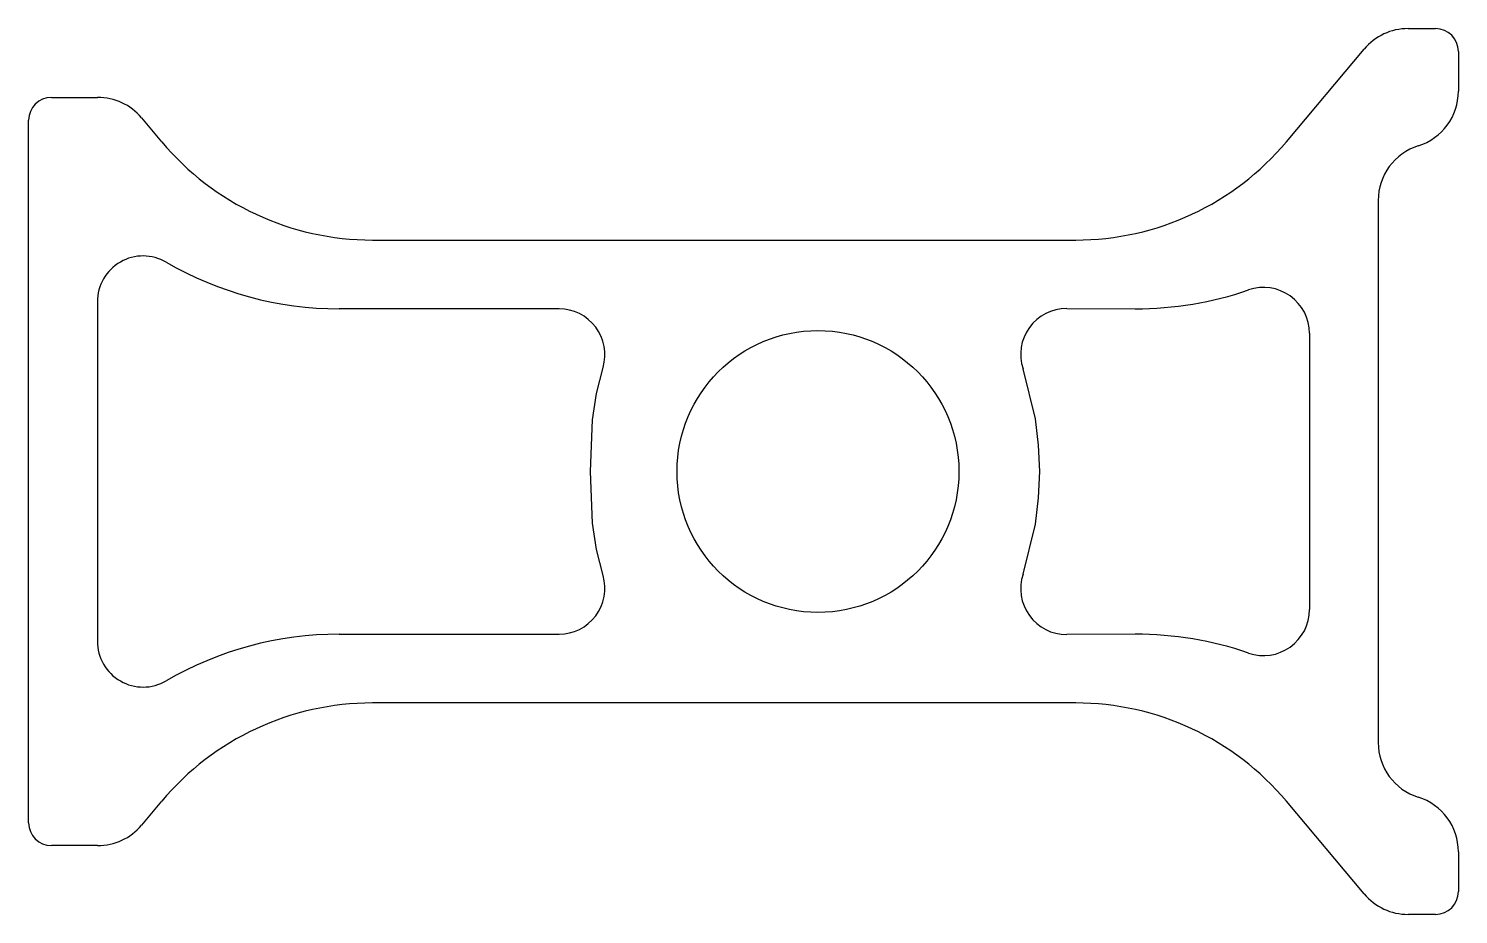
# Model space of a CAD drawing. Extents: x 65.5 to 127.9, y 15.7 to 54.4.
import ezdxf

# ---------------------------------------------------------------- set-up
doc = ezdxf.new("R2010")
doc.units = 0
doc.layers.get('0').update_dxf_attribs({"linetype": 'CONTINUOUS'})

msp = doc.modelspace()

# ---------------------------------------------------------------- linework, layer by layer
at = {"color": 0, "linetype": 'CONTINUOUS'}
for p, q in [((125.714, 54.378), (126.909, 54.378)), ((120.403, 49.438), (123.799, 53.485)), ((127.909, 53.378), (127.909, 51.648)), ((66.526, 51.378), (68.539, 51.378)), ((65.526, 19.725), (65.526, 50.378)), ((70.454, 50.485), (71.332, 49.438)), ((124.409, 46.878), (124.409, 23.225)), ((80.525, 45.152), (111.211, 45.152)), ((68.526, 42.458), (68.526, 35.052)), ((88.668, 42.152), (79.076, 42.152)), ((110.818, 42.164), (110.818, 42.164)), ((110.818, 42.164), (113.807, 42.153)), ((121.409, 41.081), (121.409, 35.052)), ((90.308, 38.462), (90.588, 39.591)), ((109.455, 37.35), (108.915, 39.529)), ((90.124, 37.313), (90.308, 38.462)), ((90.04, 35.052), (90.124, 37.313)), ((109.595, 36.205), (109.455, 37.35)), ((109.64, 35.052), (109.595, 36.205)), ((68.526, 35.052), (68.526, 27.645)), ((90.124, 32.791), (90.04, 35.052)), ((109.595, 33.899), (109.64, 35.052)), ((121.409, 35.052), (121.409, 29.023)), ((109.455, 32.754), (109.595, 33.899)), ((90.308, 31.642), (90.124, 32.791)), ((108.915, 30.575), (109.455, 32.754)), ((90.588, 30.513), (90.308, 31.642)), ((79.076, 27.952), (88.668, 27.952)), ((113.807, 27.95), (110.818, 27.939)), ((111.211, 24.952), (80.525, 24.952)), ((71.332, 20.665), (70.454, 19.618)), ((123.799, 16.618), (120.403, 20.665)), ((68.539, 18.725), (66.526, 18.725)), ((127.909, 18.456), (127.909, 16.725)), ((126.909, 15.725), (125.714, 15.725))]:
    msp.add_line(p, q, dxfattribs=at)
at = {"color": 0}
msp.add_circle((99.968, 35.052), 6.15, dxfattribs=at)
at = {"color": 0, "linetype": 'CONTINUOUS'}
for centre, radius, start, end in [((125.714, 51.878), 2.5, 90, 140), ((126.909, 53.378), 1, 0, 90), ((66.526, 50.378), 1, 90, 180), ((68.539, 48.878), 2.5, 40, 90), ((125.409, 51.648), 2.5, 287.4576, 360), ((80.525, 57.152), 12, 220, 270), ((111.211, 57.152), 12, 270, 320), ((126.909, 46.878), 2.5, 107.4576, 180), ((70.526, 42.458), 2, 59.80482, 180), ((79.076, 57.152), 15, 239.80482, 270.00001), ((119.409, 41.084), 2, 359.90943, 109.04592), ((113.862, 57.153), 15, 269.7923, 289.04562), ((88.668, 40.152), 2, 343.71659, 89.99999), ((110.811, 40.164), 2, 89.79225, 198.52473), ((110.811, 29.939), 2, 161.47527, 270.20775), ((88.668, 29.952), 2, 270.00001, 16.28341), ((119.409, 29.02), 2, 250.95408, 0.09057), ((70.526, 27.645), 2, 180, 300.19518), ((79.076, 12.952), 15, 89.99999, 120.19518), ((113.862, 12.95), 15, 70.95438, 90.2077), ((80.525, 12.952), 12, 90, 140), ((111.211, 12.952), 12, 40, 90), ((126.909, 23.225), 2.5, 180, 252.5424), ((125.409, 18.456), 2.5, 360, 72.5424), ((66.526, 19.725), 1, 180, 270), ((68.539, 21.225), 2.5, 270, 320), ((125.714, 18.225), 2.5, 220, 270), ((126.909, 16.725), 1, 270, 0)]:
    msp.add_arc(centre, radius, start, end, dxfattribs=at)

doc.saveas('drawing.dxf')
